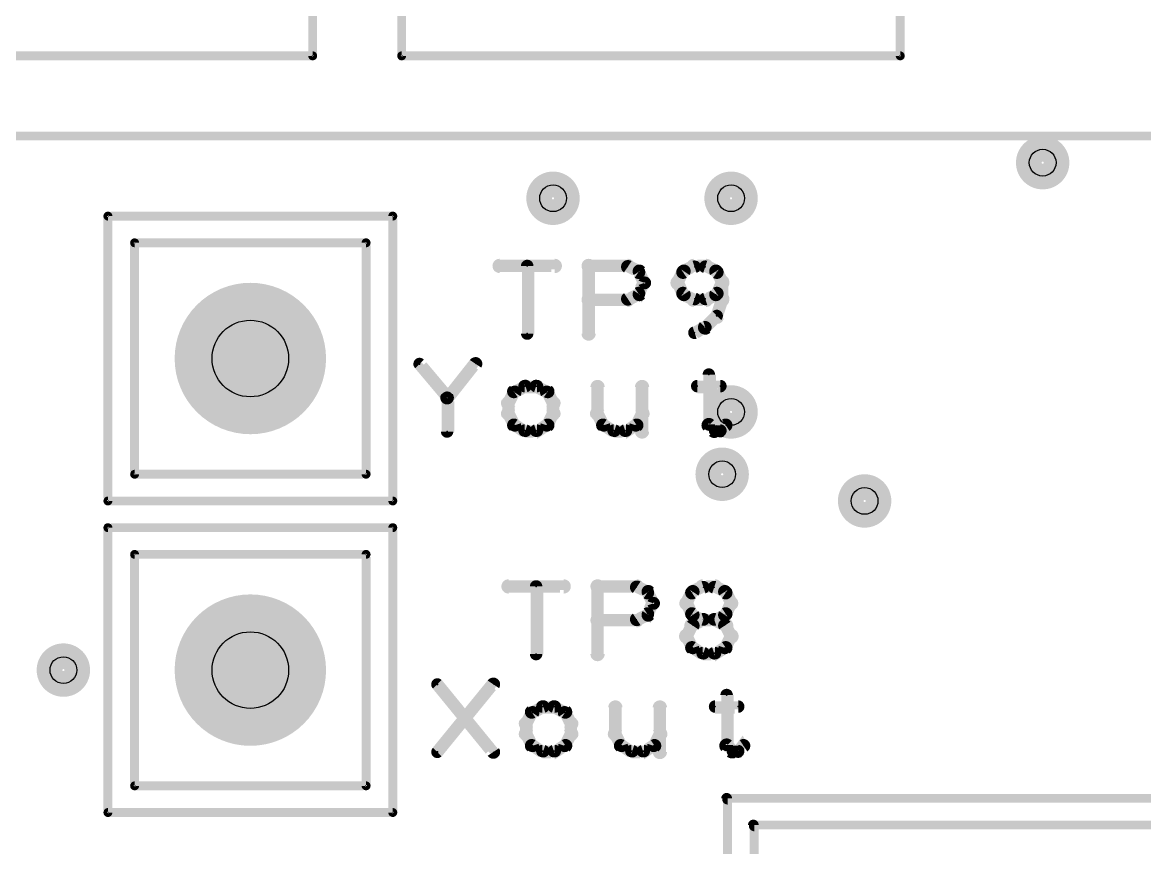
# Model space of a CAD drawing. Extents: x 7835 to 14160, y 8914 to 11568.
# Drawn here: x 8902 to 9532, y 9830 to 10294 of the extents above; entities that cross this region are included whole.
import ezdxf

# ---------------------------------------------------------------- set-up
doc = ezdxf.new("R2010")
doc.units = 0
doc.layers.get('0').update_dxf_attribs({"linetype": 'CONTINUOUS'})
for name, color, linetype in [('_DRILL', 251, 'CONTINUOUS'), ('BOTTOM_SOLDER_MASK', 6, 'CONTINUOUS'), ('DOCUMENTATION1', 3, 'CONTINUOUS'), ('TOP_SILKSCREEN', 1, 'CONTINUOUS'), ('TOP_SOLDER_MASK', 2, 'CONTINUOUS')]:
    doc.layers.add(name, color=color, linetype=linetype)

# ---------------------------------------------------------------- blocks, each defined once
blk = doc.blocks.new('VIA')
at = {"const_width": 13}
blk.add_lwpolyline([(-6, 0, 1), (6, 0, 1)], format="xyb", close=True, dxfattribs=at)
blk = doc.blocks.new('PS1_4')
at = {"const_width": 40}
blk.add_lwpolyline([(-20, 0, 1), (20, 0, 1)], format="xyb", close=True, dxfattribs=at)
blk = doc.blocks.new('_HOLE')
blk.add_circle((0, 0), 0.5)

msp = doc.modelspace()

# ---------------------------------------------------------------- linework, layer by layer
at = {"layer": 'DOCUMENTATION1', "color": 94}
for points in [[(9590, 10230, 5, 5, 0), (8590, 10230, 5, 5, 0), (8590, 10230, 0, 0, 0), (8590, 10230, 3, 3, 0), (8590, 10231, 3, 3, 1), (8590, 10229, 0, 0, 0), (8589, 10230, 3, 3, 1), (8591, 10230, 0, 0, 0), (8590, 10230, 0, 0, 0), (8590, 10230, 5, 5, 0), (8590, 11330, 0, 0, 0), (8590, 11330, 3, 3, 0), (8591, 11330, 3, 3, 1), (8589, 11330, 0, 0, 0), (8590, 11331, 3, 3, 1), (8590, 11329, 0, 0, 0), (8590, 11330, 0, 0, 0), (8590, 11330, 5, 5, 0), (9590, 11330, 0, 0, 0)], [(10138, 9858, 5, 5, 0), (9298, 9858, 0, 0, 0), (9298, 9858, 3, 3, 0), (9298, 9859, 3, 3, 1), (9298, 9856, 0, 0, 0), (9299, 9858, 3, 3, 1), (9296, 9858, 0, 0, 0), (9298, 9858, 0, 0, 0), (9298, 9858, 5, 5, 0), (9298, 9703, 5, 5, 0), (9298, 9703, 0, 0, 0), (9298, 9703, 3, 3, 0), (9296, 9703, 3, 3, 1), (9299, 9703, 0, 0, 0), (9298, 9704, 3, 3, 1), (9298, 9701, 0, 0, 0), (9298, 9703, 0, 0, 0), (9298, 9703, 5, 5, 0), (10138, 9703, 0, 0, 0)]]:
    msp.add_lwpolyline(points, format="xyseb", dxfattribs=at)
for points in [[(9109, 10025, 3, 3, 1), (9111, 10025, 0, 0, 0), (9110, 10025, 0, 0, 0), (9110, 10025, 5, 5, 0), (9110, 10185, 0, 0, 0), (9110, 10185, 3, 3, 0), (9111, 10185, 3, 3, 1), (9109, 10185, 0, 0, 0), (9110, 10184, 3, 3, 1), (9110, 10186, 0, 0, 0), (9110, 10185, 0, 0, 0), (9110, 10185, 5, 5, 0), (8950, 10185, 0, 0, 0), (8950, 10185, 3, 3, 0), (8950, 10186, 3, 3, 1), (8950, 10184, 0, 0, 0), (8951, 10185, 3, 3, 1), (8949, 10185, 0, 0, 0), (8950, 10185, 0, 0, 0), (8950, 10185, 5, 5, 0), (8950, 10025, 0, 0, 0), (8950, 10025, 3, 3, 0), (8949, 10025, 3, 3, 1), (8951, 10025, 0, 0, 0), (8950, 10026, 3, 3, 1), (8950, 10024, 0, 0, 0), (8950, 10025, 0, 0, 0), (8950, 10025, 5, 5, 0), (9110, 10025, 5, 5, 0), (9110, 10025, 0, 0, 0), (9110, 10025, 3, 3, 0), (9110, 10024, 3, 3, 1), (9110, 10026, 0, 0, 0)], [(9109, 9850, 3, 3, 1), (9111, 9850, 0, 0, 0), (9110, 9850, 0, 0, 0), (9110, 9850, 5, 5, 0), (9110, 10010, 0, 0, 0), (9110, 10010, 3, 3, 0), (9111, 10010, 3, 3, 1), (9109, 10010, 0, 0, 0), (9110, 10009, 3, 3, 1), (9110, 10011, 0, 0, 0), (9110, 10010, 0, 0, 0), (9110, 10010, 5, 5, 0), (8950, 10010, 0, 0, 0), (8950, 10010, 3, 3, 0), (8950, 10011, 3, 3, 1), (8950, 10009, 0, 0, 0), (8951, 10010, 3, 3, 1), (8949, 10010, 0, 0, 0), (8950, 10010, 0, 0, 0), (8950, 10010, 5, 5, 0), (8950, 9850, 0, 0, 0), (8950, 9850, 3, 3, 0), (8949, 9850, 3, 3, 1), (8951, 9850, 0, 0, 0), (8950, 9851, 3, 3, 1), (8950, 9849, 0, 0, 0), (8950, 9850, 0, 0, 0), (8950, 9850, 5, 5, 0), (9110, 9850, 5, 5, 0), (9110, 9850, 0, 0, 0), (9110, 9850, 3, 3, 0), (9110, 9849, 3, 3, 1), (9110, 9851, 0, 0, 0)]]:
    msp.add_lwpolyline(points, format="xyseb", close=True, dxfattribs=at)
at = {"layer": 'TOP_SILKSCREEN', "color": 135}
for points in [[(9065, 10300, 5, 5, 0), (9065, 10275, 0, 0, 0), (9065, 10275, 3, 3, 0), (9064, 10275, 3, 3, 1), (9066, 10275, 0, 0, 0), (9065, 10274, 3, 3, 1), (9065, 10276, 0, 0, 0), (9065, 10275, 0, 0, 0), (9065, 10275, 5, 5, 0), (8785, 10275, 5, 5, 0), (8785, 10275, 0, 0, 0), (8785, 10275, 3, 3, 0), (8785, 10276, 3, 3, 1), (8785, 10274, 0, 0, 0), (8784, 10275, 3, 3, 1), (8786, 10275, 0, 0, 0), (8785, 10275, 0, 0, 0), (8785, 10275, 5, 5, 0), (8785, 11285, 0, 0, 0)], [(9395, 11285, 5, 5, 0), (9395, 10275, 0, 0, 0), (9395, 10275, 3, 3, 0), (9394, 10275, 3, 3, 1), (9396, 10275, 0, 0, 0), (9395, 10274, 3, 3, 1), (9395, 10276, 0, 0, 0), (9395, 10275, 0, 0, 0), (9395, 10275, 5, 5, 0), (9115, 10275, 0, 0, 0), (9115, 10275, 3, 3, 0), (9115, 10276, 3, 3, 1), (9115, 10274, 0, 0, 0), (9114, 10275, 3, 3, 1), (9116, 10275, 0, 0, 0), (9115, 10275, 0, 0, 0), (9115, 10275, 5, 5, 0), (9115, 10300, 0, 0, 0)], [(9170, 10159, 4, 4, 1), (9170, 10155, 0, 0, 0), (9170, 10157, 0, 0, 0), (9170, 10157, 7, 7, 0), (9201, 10157, 7, 7, 0), (9201, 10157, 0, 0, 0), (9201, 10157, 4, 4, 0), (9201, 10155, 4, 4, 1), (9201, 10159, 0, 0, 0)], [(9184, 10119, 4, 4, 1), (9187, 10119, 0, 0, 0), (9186, 10119, 0, 0, 0), (9186, 10119, 7, 7, 0), (9186, 10157, 7, 7, 0), (9186, 10157, 0, 0, 0), (9186, 10157, 4, 4, 0), (9187, 10157, 4, 4, 1), (9184, 10157, 0, 0, 0)], [(9218, 10119, 4, 4, 1), (9222, 10119, 0, 0, 0), (9220, 10119, 0, 0, 0), (9220, 10119, 7, 7, 0), (9220, 10157, 7, 7, 0), (9220, 10157, 0, 0, 0), (9220, 10157, 4, 4, 0), (9222, 10157, 4, 4, 1), (9218, 10157, 0, 0, 0)], [(9220, 10159, 4, 4, 1), (9220, 10155, 0, 0, 0), (9220, 10157, 0, 0, 0), (9220, 10157, 7, 7, 0), (9242, 10157, 7, 7, 0), (9242, 10157, 0, 0, 0), (9242, 10157, 4, 4, 0), (9242, 10155, 4, 4, 1), (9242, 10159, 0, 0, 0)], [(9243, 10158, 4, 4, 1), (9241, 10155, 0, 0, 0), (9242, 10157, 0, 0, 0), (9242, 10157, 7, 7, 0), (9248, 10154, 7, 7, 0), (9248, 10154, 0, 0, 0), (9248, 10154, 4, 4, 0), (9247, 10152, 4, 4, 1), (9249, 10155, 0, 0, 0)], [(9250, 10155, 4, 4, 1), (9247, 10153, 0, 0, 0), (9248, 10154, 0, 0, 0), (9248, 10154, 7, 7, 0), (9251, 10148, 7, 7, 0), (9251, 10148, 0, 0, 0), (9251, 10148, 4, 4, 0), (9250, 10147, 4, 4, 1), (9253, 10148, 0, 0, 0)], [(9275, 10153, 4, 4, 1), (9272, 10155, 0, 0, 0), (9273, 10154, 0, 0, 0), (9273, 10154, 7, 7, 0), (9270, 10148, 7, 7, 0), (9270, 10148, 0, 0, 0), (9270, 10148, 4, 4, 0), (9268, 10148, 4, 4, 1), (9272, 10147, 0, 0, 0)], [(9280, 10155, 4, 4, 1), (9279, 10158, 0, 0, 0), (9279, 10157, 0, 0, 0), (9279, 10157, 7, 7, 0), (9273, 10154, 7, 7, 0), (9273, 10154, 0, 0, 0), (9273, 10154, 4, 4, 0), (9272, 10155, 4, 4, 1), (9274, 10152, 0, 0, 0)], [(9286, 10155, 4, 4, 1), (9286, 10159, 0, 0, 0), (9286, 10157, 0, 0, 0), (9286, 10157, 7, 7, 0), (9279, 10157, 7, 7, 0), (9279, 10157, 0, 0, 0), (9279, 10157, 4, 4, 0), (9279, 10159, 4, 4, 1), (9279, 10155, 0, 0, 0)], [(9291, 10152, 4, 4, 1), (9293, 10155, 0, 0, 0), (9292, 10154, 0, 0, 0), (9292, 10154, 7, 7, 0), (9286, 10157, 7, 7, 0), (9286, 10157, 0, 0, 0), (9286, 10157, 4, 4, 0), (9286, 10158, 4, 4, 1), (9285, 10155, 0, 0, 0)], [(9293, 10147, 4, 4, 1), (9297, 10148, 0, 0, 0), (9295, 10148, 0, 0, 0), (9295, 10148, 7, 7, 0), (9292, 10154, 7, 7, 0), (9292, 10154, 0, 0, 0), (9292, 10154, 4, 4, 0), (9293, 10155, 4, 4, 1), (9290, 10153, 0, 0, 0)], [(9272, 10148, 4, 4, 1), (9268, 10147, 0, 0, 0), (9270, 10148, 0, 0, 0), (9270, 10148, 7, 7, 0), (9273, 10141, 7, 7, 0), (9273, 10141, 0, 0, 0), (9273, 10141, 4, 4, 0), (9272, 10140, 4, 4, 1), (9275, 10142, 0, 0, 0)], [(9290, 10142, 4, 4, 1), (9293, 10140, 0, 0, 0), (9292, 10141, 0, 0, 0), (9292, 10141, 7, 7, 0), (9295, 10148, 7, 7, 0), (9295, 10148, 0, 0, 0), (9295, 10148, 4, 4, 0), (9297, 10147, 4, 4, 1), (9293, 10148, 0, 0, 0)], [(9293, 10138, 4, 4, 1), (9297, 10138, 0, 0, 0), (9295, 10138, 0, 0, 0), (9295, 10138, 7, 7, 0), (9295, 10148, 7, 7, 0), (9295, 10148, 0, 0, 0), (9295, 10148, 4, 4, 0), (9297, 10148, 4, 4, 1), (9293, 10148, 0, 0, 0)], [(9249, 10140, 4, 4, 1), (9247, 10143, 0, 0, 0), (9248, 10141, 0, 0, 0), (9248, 10141, 7, 7, 0), (9242, 10138, 7, 7, 0), (9242, 10138, 0, 0, 0), (9242, 10138, 4, 4, 0), (9241, 10140, 4, 4, 1), (9243, 10137, 0, 0, 0)], [(9253, 10147, 4, 4, 1), (9250, 10148, 0, 0, 0), (9251, 10148, 0, 0, 0), (9251, 10148, 7, 7, 0), (9248, 10141, 7, 7, 0), (9248, 10141, 0, 0, 0), (9248, 10141, 4, 4, 0), (9247, 10142, 4, 4, 1), (9250, 10140, 0, 0, 0)], [(9274, 10143, 4, 4, 1), (9272, 10140, 0, 0, 0), (9273, 10141, 0, 0, 0), (9273, 10141, 7, 7, 0), (9279, 10138, 7, 7, 0), (9279, 10138, 0, 0, 0), (9279, 10138, 4, 4, 0), (9279, 10137, 4, 4, 1), (9280, 10140, 0, 0, 0)], [(9285, 10140, 4, 4, 1), (9286, 10137, 0, 0, 0), (9286, 10138, 0, 0, 0), (9286, 10138, 7, 7, 0), (9292, 10141, 7, 7, 0), (9292, 10141, 0, 0, 0), (9292, 10141, 4, 4, 0), (9293, 10140, 4, 4, 1), (9291, 10143, 0, 0, 0)], [(9242, 10136, 4, 4, 1), (9242, 10140, 0, 0, 0), (9242, 10138, 0, 0, 0), (9242, 10138, 7, 7, 0), (9220, 10138, 7, 7, 0), (9220, 10138, 0, 0, 0), (9220, 10138, 4, 4, 0), (9220, 10140, 4, 4, 1), (9220, 10136, 0, 0, 0)], [(9279, 10140, 4, 4, 1), (9279, 10136, 0, 0, 0), (9279, 10138, 0, 0, 0), (9279, 10138, 7, 7, 0), (9286, 10138, 7, 7, 0), (9286, 10138, 0, 0, 0), (9286, 10138, 4, 4, 0), (9286, 10136, 4, 4, 1), (9286, 10140, 0, 0, 0)], [(9290, 10129, 4, 4, 1), (9294, 10128, 0, 0, 0), (9292, 10129, 0, 0, 0), (9292, 10129, 7, 7, 0), (9295, 10138, 7, 7, 0), (9295, 10138, 0, 0, 0), (9295, 10138, 4, 4, 0), (9297, 10138, 4, 4, 1), (9293, 10139, 0, 0, 0)], [(9279, 10121, 4, 4, 1), (9280, 10118, 0, 0, 0), (9279, 10119, 0, 0, 0), (9279, 10119, 7, 7, 0), (9286, 10123, 7, 7, 0), (9286, 10123, 0, 0, 0), (9286, 10123, 4, 4, 0), (9286, 10121, 4, 4, 1), (9285, 10124, 0, 0, 0)], [(9284, 10124, 4, 4, 1), (9287, 10121, 0, 0, 0), (9286, 10123, 0, 0, 0), (9286, 10123, 7, 7, 0), (9292, 10129, 7, 7, 0), (9292, 10129, 0, 0, 0), (9292, 10129, 4, 4, 0), (9293, 10128, 4, 4, 1), (9291, 10130, 0, 0, 0)], [(9139, 10082, 4, 4, 1), (9142, 10084, 0, 0, 0), (9141, 10083, 0, 0, 0), (9141, 10083, 7, 7, 0), (9125, 10102, 7, 7, 0), (9125, 10102, 0, 0, 0), (9125, 10102, 4, 4, 0), (9126, 10103, 4, 4, 1), (9124, 10101, 0, 0, 0)], [(9139, 10084, 4, 4, 1), (9142, 10082, 0, 0, 0), (9141, 10083, 0, 0, 0), (9141, 10083, 7, 7, 0), (9156, 10102, 7, 7, 0), (9156, 10102, 0, 0, 0), (9156, 10102, 4, 4, 0), (9158, 10101, 4, 4, 1), (9155, 10103, 0, 0, 0)], [(9289, 10096, 4, 4, 1), (9286, 10096, 0, 0, 0), (9288, 10096, 0, 0, 0), (9288, 10096, 7, 7, 0), (9288, 10068, 7, 7, 0), (9288, 10068, 0, 0, 0), (9288, 10068, 4, 4, 0), (9286, 10068, 4, 4, 1), (9289, 10068, 0, 0, 0)], [(9180, 10085, 4, 4, 1), (9177, 10087, 0, 0, 0), (9178, 10086, 0, 0, 0), (9178, 10086, 7, 7, 0), (9175, 10080, 7, 7, 0), (9175, 10080, 0, 0, 0), (9175, 10080, 4, 4, 0), (9173, 10081, 4, 4, 1), (9177, 10079, 0, 0, 0)], [(9185, 10088, 4, 4, 1), (9184, 10091, 0, 0, 0), (9184, 10089, 0, 0, 0), (9184, 10089, 7, 7, 0), (9178, 10086, 7, 7, 0), (9178, 10086, 0, 0, 0), (9178, 10086, 4, 4, 0), (9177, 10088, 4, 4, 1), (9179, 10085, 0, 0, 0)], [(9191, 10088, 4, 4, 1), (9191, 10091, 0, 0, 0), (9191, 10089, 0, 0, 0), (9191, 10089, 7, 7, 0), (9184, 10089, 7, 7, 0), (9184, 10089, 0, 0, 0), (9184, 10089, 4, 4, 0), (9184, 10091, 4, 4, 1), (9184, 10088, 0, 0, 0)], [(9196, 10085, 4, 4, 1), (9198, 10088, 0, 0, 0), (9197, 10086, 0, 0, 0), (9197, 10086, 7, 7, 0), (9191, 10089, 7, 7, 0), (9191, 10089, 0, 0, 0), (9191, 10089, 4, 4, 0), (9191, 10091, 4, 4, 1), (9190, 10088, 0, 0, 0)], [(9198, 10079, 4, 4, 1), (9202, 10081, 0, 0, 0), (9200, 10080, 0, 0, 0), (9200, 10080, 7, 7, 0), (9197, 10086, 7, 7, 0), (9197, 10086, 0, 0, 0), (9197, 10086, 4, 4, 0), (9198, 10087, 4, 4, 1), (9195, 10085, 0, 0, 0)], [(9227, 10089, 4, 4, 1), (9223, 10089, 0, 0, 0), (9225, 10089, 0, 0, 0), (9225, 10089, 7, 7, 0), (9225, 10074, 7, 7, 0), (9225, 10074, 0, 0, 0), (9225, 10074, 4, 4, 0), (9223, 10074, 4, 4, 1), (9227, 10074, 0, 0, 0)], [(9252, 10089, 4, 4, 1), (9248, 10089, 0, 0, 0), (9250, 10089, 0, 0, 0), (9250, 10089, 7, 7, 0), (9250, 10064, 7, 7, 0), (9250, 10064, 0, 0, 0), (9250, 10064, 4, 4, 0), (9248, 10064, 4, 4, 1), (9252, 10064, 0, 0, 0)], [(9281, 10091, 4, 4, 1), (9281, 10088, 0, 0, 0), (9281, 10089, 0, 0, 0), (9281, 10089, 7, 7, 0), (9294, 10089, 7, 7, 0), (9294, 10089, 0, 0, 0), (9294, 10089, 4, 4, 0), (9294, 10088, 4, 4, 1), (9294, 10091, 0, 0, 0)], [(9139, 10064, 4, 4, 1), (9142, 10064, 0, 0, 0), (9141, 10064, 0, 0, 0), (9141, 10064, 7, 7, 0), (9141, 10083, 7, 7, 0), (9141, 10083, 0, 0, 0), (9141, 10083, 4, 4, 0), (9142, 10083, 4, 4, 1), (9139, 10083, 0, 0, 0)], [(9177, 10080, 4, 4, 1), (9173, 10080, 0, 0, 0), (9175, 10080, 0, 0, 0), (9175, 10080, 7, 7, 0), (9175, 10074, 7, 7, 0), (9175, 10074, 0, 0, 0), (9175, 10074, 4, 4, 0), (9173, 10074, 4, 4, 1), (9177, 10074, 0, 0, 0)], [(9198, 10074, 4, 4, 1), (9202, 10074, 0, 0, 0), (9200, 10074, 0, 0, 0), (9200, 10074, 7, 7, 0), (9200, 10080, 7, 7, 0), (9200, 10080, 0, 0, 0), (9200, 10080, 4, 4, 0), (9202, 10080, 4, 4, 1), (9198, 10080, 0, 0, 0)], [(9177, 10075, 4, 4, 1), (9173, 10073, 0, 0, 0), (9175, 10074, 0, 0, 0), (9175, 10074, 7, 7, 0), (9178, 10068, 7, 7, 0), (9178, 10068, 0, 0, 0), (9178, 10068, 4, 4, 0), (9177, 10067, 4, 4, 1), (9180, 10068, 0, 0, 0)], [(9195, 10068, 4, 4, 1), (9198, 10067, 0, 0, 0), (9197, 10068, 0, 0, 0), (9197, 10068, 7, 7, 0), (9200, 10074, 7, 7, 0), (9200, 10074, 0, 0, 0), (9200, 10074, 4, 4, 0), (9202, 10073, 4, 4, 1), (9198, 10075, 0, 0, 0)], [(9227, 10075, 4, 4, 1), (9223, 10073, 0, 0, 0), (9225, 10074, 0, 0, 0), (9225, 10074, 7, 7, 0), (9228, 10068, 7, 7, 0), (9228, 10068, 0, 0, 0), (9228, 10068, 4, 4, 0), (9227, 10067, 4, 4, 1), (9230, 10068, 0, 0, 0)], [(9245, 10068, 4, 4, 1), (9248, 10067, 0, 0, 0), (9247, 10068, 0, 0, 0), (9247, 10068, 7, 7, 0), (9250, 10074, 7, 7, 0), (9250, 10074, 0, 0, 0), (9250, 10074, 4, 4, 0), (9252, 10073, 4, 4, 1), (9248, 10075, 0, 0, 0)], [(9179, 10069, 4, 4, 1), (9177, 10066, 0, 0, 0), (9178, 10068, 0, 0, 0), (9178, 10068, 7, 7, 0), (9184, 10064, 7, 7, 0), (9184, 10064, 0, 0, 0), (9184, 10064, 4, 4, 0), (9184, 10063, 4, 4, 1), (9185, 10066, 0, 0, 0)], [(9190, 10066, 4, 4, 1), (9191, 10063, 0, 0, 0), (9191, 10064, 0, 0, 0), (9191, 10064, 7, 7, 0), (9197, 10068, 7, 7, 0), (9197, 10068, 0, 0, 0), (9197, 10068, 4, 4, 0), (9198, 10066, 4, 4, 1), (9196, 10069, 0, 0, 0)], [(9229, 10069, 4, 4, 1), (9227, 10066, 0, 0, 0), (9228, 10068, 0, 0, 0), (9228, 10068, 7, 7, 0), (9234, 10064, 7, 7, 0), (9234, 10064, 0, 0, 0), (9234, 10064, 4, 4, 0), (9234, 10063, 4, 4, 1), (9235, 10066, 0, 0, 0)], [(9240, 10066, 4, 4, 1), (9241, 10063, 0, 0, 0), (9241, 10064, 0, 0, 0), (9241, 10064, 7, 7, 0), (9247, 10068, 7, 7, 0), (9247, 10068, 0, 0, 0), (9247, 10068, 4, 4, 0), (9248, 10066, 4, 4, 1), (9246, 10069, 0, 0, 0)], [(9289, 10069, 4, 4, 1), (9286, 10066, 0, 0, 0), (9288, 10068, 0, 0, 0), (9288, 10068, 7, 7, 0), (9291, 10064, 7, 7, 0), (9291, 10064, 0, 0, 0), (9291, 10064, 4, 4, 0), (9289, 10063, 4, 4, 1), (9292, 10066, 0, 0, 0)], [(9293, 10066, 4, 4, 1), (9295, 10063, 0, 0, 0), (9294, 10064, 0, 0, 0), (9294, 10064, 7, 7, 0), (9297, 10068, 7, 7, 0), (9297, 10068, 0, 0, 0), (9297, 10068, 4, 4, 0), (9298, 10066, 4, 4, 1), (9296, 10069, 0, 0, 0)], [(9184, 10066, 4, 4, 1), (9184, 10063, 0, 0, 0), (9184, 10064, 0, 0, 0), (9184, 10064, 7, 7, 0), (9191, 10064, 7, 7, 0), (9191, 10064, 0, 0, 0), (9191, 10064, 4, 4, 0), (9191, 10063, 4, 4, 1), (9191, 10066, 0, 0, 0)], [(9234, 10066, 4, 4, 1), (9234, 10063, 0, 0, 0), (9234, 10064, 0, 0, 0), (9234, 10064, 7, 7, 0), (9241, 10064, 7, 7, 0), (9241, 10064, 0, 0, 0), (9241, 10064, 4, 4, 0), (9241, 10063, 4, 4, 1), (9241, 10066, 0, 0, 0)], [(9291, 10066, 4, 4, 1), (9291, 10063, 0, 0, 0), (9291, 10064, 0, 0, 0), (9291, 10064, 7, 7, 0), (9294, 10064, 7, 7, 0), (9294, 10064, 0, 0, 0), (9294, 10064, 4, 4, 0), (9294, 10063, 4, 4, 1), (9294, 10066, 0, 0, 0)], [(9175, 9979, 4, 4, 1), (9175, 9975, 0, 0, 0), (9175, 9977, 0, 0, 0), (9175, 9977, 7, 7, 0), (9206, 9977, 7, 7, 0), (9206, 9977, 0, 0, 0), (9206, 9977, 4, 4, 0), (9206, 9975, 4, 4, 1), (9206, 9979, 0, 0, 0)], [(9189, 9939, 4, 4, 1), (9192, 9939, 0, 0, 0), (9191, 9939, 0, 0, 0), (9191, 9939, 7, 7, 0), (9191, 9977, 7, 7, 0), (9191, 9977, 0, 0, 0), (9191, 9977, 4, 4, 0), (9192, 9977, 4, 4, 1), (9189, 9977, 0, 0, 0)], [(9223, 9939, 4, 4, 1), (9227, 9939, 0, 0, 0), (9225, 9939, 0, 0, 0), (9225, 9939, 7, 7, 0), (9225, 9977, 7, 7, 0), (9225, 9977, 0, 0, 0), (9225, 9977, 4, 4, 0), (9227, 9977, 4, 4, 1), (9223, 9977, 0, 0, 0)], [(9225, 9979, 4, 4, 1), (9225, 9975, 0, 0, 0), (9225, 9977, 0, 0, 0), (9225, 9977, 7, 7, 0), (9247, 9977, 7, 7, 0), (9247, 9977, 0, 0, 0), (9247, 9977, 4, 4, 0), (9247, 9975, 4, 4, 1), (9247, 9979, 0, 0, 0)], [(9248, 9978, 4, 4, 1), (9246, 9975, 0, 0, 0), (9247, 9977, 0, 0, 0), (9247, 9977, 7, 7, 0), (9253, 9974, 7, 7, 0), (9253, 9974, 0, 0, 0), (9253, 9974, 4, 4, 0), (9252, 9972, 4, 4, 1), (9254, 9975, 0, 0, 0)], [(9255, 9975, 4, 4, 1), (9252, 9973, 0, 0, 0), (9253, 9974, 0, 0, 0), (9253, 9974, 7, 7, 0), (9256, 9968, 7, 7, 0), (9256, 9968, 0, 0, 0), (9256, 9968, 4, 4, 0), (9255, 9967, 4, 4, 1), (9258, 9968, 0, 0, 0)], [(9280, 9973, 4, 4, 1), (9277, 9975, 0, 0, 0), (9278, 9974, 0, 0, 0), (9278, 9974, 7, 7, 0), (9275, 9968, 7, 7, 0), (9275, 9968, 0, 0, 0), (9275, 9968, 4, 4, 0), (9273, 9968, 4, 4, 1), (9277, 9967, 0, 0, 0)], [(9285, 9975, 4, 4, 1), (9284, 9978, 0, 0, 0), (9284, 9977, 0, 0, 0), (9284, 9977, 7, 7, 0), (9278, 9974, 7, 7, 0), (9278, 9974, 0, 0, 0), (9278, 9974, 4, 4, 0), (9277, 9975, 4, 4, 1), (9279, 9972, 0, 0, 0)], [(9291, 9975, 4, 4, 1), (9291, 9979, 0, 0, 0), (9291, 9977, 0, 0, 0), (9291, 9977, 7, 7, 0), (9284, 9977, 7, 7, 0), (9284, 9977, 0, 0, 0), (9284, 9977, 4, 4, 0), (9284, 9979, 4, 4, 1), (9284, 9975, 0, 0, 0)], [(9296, 9972, 4, 4, 1), (9298, 9975, 0, 0, 0), (9297, 9974, 0, 0, 0), (9297, 9974, 7, 7, 0), (9291, 9977, 7, 7, 0), (9291, 9977, 0, 0, 0), (9291, 9977, 4, 4, 0), (9291, 9978, 4, 4, 1), (9290, 9975, 0, 0, 0)], [(9298, 9967, 4, 4, 1), (9302, 9968, 0, 0, 0), (9300, 9968, 0, 0, 0), (9300, 9968, 7, 7, 0), (9297, 9974, 7, 7, 0), (9297, 9974, 0, 0, 0), (9297, 9974, 4, 4, 0), (9298, 9975, 4, 4, 1), (9295, 9973, 0, 0, 0)], [(9258, 9967, 4, 4, 1), (9255, 9968, 0, 0, 0), (9256, 9968, 0, 0, 0), (9256, 9968, 7, 7, 0), (9253, 9961, 7, 7, 0), (9253, 9961, 0, 0, 0), (9253, 9961, 4, 4, 0), (9252, 9962, 4, 4, 1), (9255, 9960, 0, 0, 0)], [(9277, 9968, 4, 4, 1), (9273, 9967, 0, 0, 0), (9275, 9968, 0, 0, 0), (9275, 9968, 7, 7, 0), (9278, 9961, 7, 7, 0), (9278, 9961, 0, 0, 0), (9278, 9961, 4, 4, 0), (9277, 9960, 4, 4, 1), (9280, 9962, 0, 0, 0)], [(9295, 9962, 4, 4, 1), (9298, 9960, 0, 0, 0), (9297, 9961, 0, 0, 0), (9297, 9961, 7, 7, 0), (9300, 9968, 7, 7, 0), (9300, 9968, 0, 0, 0), (9300, 9968, 4, 4, 0), (9302, 9967, 4, 4, 1), (9298, 9968, 0, 0, 0)], [(9254, 9960, 4, 4, 1), (9252, 9963, 0, 0, 0), (9253, 9961, 0, 0, 0), (9253, 9961, 7, 7, 0), (9247, 9958, 7, 7, 0), (9247, 9958, 0, 0, 0), (9247, 9958, 4, 4, 0), (9246, 9960, 4, 4, 1), (9248, 9957, 0, 0, 0)], [(9279, 9963, 4, 4, 1), (9277, 9960, 0, 0, 0), (9278, 9961, 0, 0, 0), (9278, 9961, 7, 7, 0), (9284, 9958, 7, 7, 0), (9284, 9958, 0, 0, 0), (9284, 9958, 4, 4, 0), (9284, 9957, 4, 4, 1), (9285, 9960, 0, 0, 0)], [(9290, 9960, 4, 4, 1), (9291, 9957, 0, 0, 0), (9291, 9958, 0, 0, 0), (9291, 9958, 7, 7, 0), (9297, 9961, 7, 7, 0), (9297, 9961, 0, 0, 0), (9297, 9961, 4, 4, 0), (9298, 9960, 4, 4, 1), (9296, 9963, 0, 0, 0)], [(9247, 9956, 4, 4, 1), (9247, 9960, 0, 0, 0), (9247, 9958, 0, 0, 0), (9247, 9958, 7, 7, 0), (9225, 9958, 7, 7, 0), (9225, 9958, 0, 0, 0), (9225, 9958, 4, 4, 0), (9225, 9960, 4, 4, 1), (9225, 9956, 0, 0, 0)], [(9280, 9954, 4, 4, 1), (9277, 9956, 0, 0, 0), (9278, 9955, 0, 0, 0), (9278, 9955, 7, 7, 0), (9275, 9949, 7, 7, 0), (9275, 9949, 0, 0, 0), (9275, 9949, 4, 4, 0), (9273, 9950, 4, 4, 1), (9277, 9948, 0, 0, 0)], [(9285, 9957, 4, 4, 1), (9284, 9960, 0, 0, 0), (9284, 9958, 0, 0, 0), (9284, 9958, 7, 7, 0), (9278, 9955, 7, 7, 0), (9278, 9955, 0, 0, 0), (9278, 9955, 4, 4, 0), (9277, 9957, 4, 4, 1), (9279, 9953, 0, 0, 0)], [(9284, 9960, 4, 4, 1), (9284, 9956, 0, 0, 0), (9284, 9958, 0, 0, 0), (9284, 9958, 7, 7, 0), (9291, 9958, 7, 7, 0), (9291, 9958, 0, 0, 0), (9291, 9958, 4, 4, 0), (9291, 9956, 4, 4, 1), (9291, 9960, 0, 0, 0)], [(9296, 9953, 4, 4, 1), (9298, 9957, 0, 0, 0), (9297, 9955, 0, 0, 0), (9297, 9955, 7, 7, 0), (9291, 9958, 7, 7, 0), (9291, 9958, 0, 0, 0), (9291, 9958, 4, 4, 0), (9291, 9960, 4, 4, 1), (9290, 9957, 0, 0, 0)], [(9298, 9948, 4, 4, 1), (9302, 9950, 0, 0, 0), (9300, 9949, 0, 0, 0), (9300, 9949, 7, 7, 0), (9297, 9955, 7, 7, 0), (9297, 9955, 0, 0, 0), (9297, 9955, 4, 4, 0), (9298, 9956, 4, 4, 1), (9295, 9954, 0, 0, 0)], [(9277, 9950, 4, 4, 1), (9273, 9948, 0, 0, 0), (9275, 9949, 0, 0, 0), (9275, 9949, 7, 7, 0), (9278, 9943, 7, 7, 0), (9278, 9943, 0, 0, 0), (9278, 9943, 4, 4, 0), (9277, 9942, 4, 4, 1), (9280, 9943, 0, 0, 0)], [(9295, 9943, 4, 4, 1), (9298, 9942, 0, 0, 0), (9297, 9943, 0, 0, 0), (9297, 9943, 7, 7, 0), (9300, 9949, 7, 7, 0), (9300, 9949, 0, 0, 0), (9300, 9949, 4, 4, 0), (9302, 9948, 4, 4, 1), (9298, 9950, 0, 0, 0)], [(9279, 9944, 4, 4, 1), (9277, 9941, 0, 0, 0), (9278, 9943, 0, 0, 0), (9278, 9943, 7, 7, 0), (9284, 9939, 7, 7, 0), (9284, 9939, 0, 0, 0), (9284, 9939, 4, 4, 0), (9284, 9938, 4, 4, 1), (9285, 9941, 0, 0, 0)], [(9290, 9941, 4, 4, 1), (9291, 9938, 0, 0, 0), (9291, 9939, 0, 0, 0), (9291, 9939, 7, 7, 0), (9297, 9943, 7, 7, 0), (9297, 9943, 0, 0, 0), (9297, 9943, 4, 4, 0), (9298, 9941, 4, 4, 1), (9296, 9944, 0, 0, 0)], [(9284, 9941, 4, 4, 1), (9284, 9938, 0, 0, 0), (9284, 9939, 0, 0, 0), (9284, 9939, 7, 7, 0), (9291, 9939, 7, 7, 0), (9291, 9939, 0, 0, 0), (9291, 9939, 4, 4, 0), (9291, 9938, 4, 4, 1), (9291, 9941, 0, 0, 0)], [(9134, 9885, 4, 4, 1), (9136, 9883, 0, 0, 0), (9135, 9884, 0, 0, 0), (9135, 9884, 7, 7, 0), (9166, 9922, 7, 7, 0), (9166, 9922, 0, 0, 0), (9166, 9922, 4, 4, 0), (9168, 9921, 4, 4, 1), (9165, 9923, 0, 0, 0)], [(9136, 9923, 4, 4, 1), (9134, 9921, 0, 0, 0), (9135, 9922, 0, 0, 0), (9135, 9922, 7, 7, 0), (9166, 9884, 7, 7, 0), (9166, 9884, 0, 0, 0), (9166, 9884, 4, 4, 0), (9165, 9883, 4, 4, 1), (9168, 9885, 0, 0, 0)], [(9299, 9916, 4, 4, 1), (9296, 9916, 0, 0, 0), (9298, 9916, 0, 0, 0), (9298, 9916, 7, 7, 0), (9298, 9888, 7, 7, 0), (9298, 9888, 0, 0, 0), (9298, 9888, 4, 4, 0), (9296, 9888, 4, 4, 1), (9299, 9888, 0, 0, 0)], [(9195, 9908, 4, 4, 1), (9194, 9911, 0, 0, 0), (9194, 9909, 0, 0, 0), (9194, 9909, 7, 7, 0), (9188, 9906, 7, 7, 0), (9188, 9906, 0, 0, 0), (9188, 9906, 4, 4, 0), (9187, 9908, 4, 4, 1), (9189, 9905, 0, 0, 0)], [(9201, 9908, 4, 4, 1), (9201, 9911, 0, 0, 0), (9201, 9909, 0, 0, 0), (9201, 9909, 7, 7, 0), (9194, 9909, 7, 7, 0), (9194, 9909, 0, 0, 0), (9194, 9909, 4, 4, 0), (9194, 9911, 4, 4, 1), (9194, 9908, 0, 0, 0)], [(9206, 9905, 4, 4, 1), (9208, 9908, 0, 0, 0), (9207, 9906, 0, 0, 0), (9207, 9906, 7, 7, 0), (9201, 9909, 7, 7, 0), (9201, 9909, 0, 0, 0), (9201, 9909, 4, 4, 0), (9201, 9911, 4, 4, 1), (9200, 9908, 0, 0, 0)], [(9237, 9909, 4, 4, 1), (9233, 9909, 0, 0, 0), (9235, 9909, 0, 0, 0), (9235, 9909, 7, 7, 0), (9235, 9894, 7, 7, 0), (9235, 9894, 0, 0, 0), (9235, 9894, 4, 4, 0), (9233, 9894, 4, 4, 1), (9237, 9894, 0, 0, 0)], [(9262, 9909, 4, 4, 1), (9258, 9909, 0, 0, 0), (9260, 9909, 0, 0, 0), (9260, 9909, 7, 7, 0), (9260, 9884, 7, 7, 0), (9260, 9884, 0, 0, 0), (9260, 9884, 4, 4, 0), (9258, 9884, 4, 4, 1), (9262, 9884, 0, 0, 0)], [(9291, 9911, 4, 4, 1), (9291, 9908, 0, 0, 0), (9291, 9909, 0, 0, 0), (9291, 9909, 7, 7, 0), (9304, 9909, 7, 7, 0), (9304, 9909, 0, 0, 0), (9304, 9909, 4, 4, 0), (9304, 9908, 4, 4, 1), (9304, 9911, 0, 0, 0)], [(9190, 9905, 4, 4, 1), (9187, 9907, 0, 0, 0), (9188, 9906, 0, 0, 0), (9188, 9906, 7, 7, 0), (9185, 9900, 7, 7, 0), (9185, 9900, 0, 0, 0), (9185, 9900, 4, 4, 0), (9183, 9901, 4, 4, 1), (9187, 9899, 0, 0, 0)], [(9208, 9899, 4, 4, 1), (9212, 9901, 0, 0, 0), (9210, 9900, 0, 0, 0), (9210, 9900, 7, 7, 0), (9207, 9906, 7, 7, 0), (9207, 9906, 0, 0, 0), (9207, 9906, 4, 4, 0), (9208, 9907, 4, 4, 1), (9205, 9905, 0, 0, 0)], [(9187, 9900, 4, 4, 1), (9183, 9900, 0, 0, 0), (9185, 9900, 0, 0, 0), (9185, 9900, 7, 7, 0), (9185, 9894, 7, 7, 0), (9185, 9894, 0, 0, 0), (9185, 9894, 4, 4, 0), (9183, 9894, 4, 4, 1), (9187, 9894, 0, 0, 0)], [(9208, 9894, 4, 4, 1), (9212, 9894, 0, 0, 0), (9210, 9894, 0, 0, 0), (9210, 9894, 7, 7, 0), (9210, 9900, 7, 7, 0), (9210, 9900, 0, 0, 0), (9210, 9900, 4, 4, 0), (9212, 9900, 4, 4, 1), (9208, 9900, 0, 0, 0)], [(9187, 9895, 4, 4, 1), (9183, 9893, 0, 0, 0), (9185, 9894, 0, 0, 0), (9185, 9894, 7, 7, 0), (9188, 9888, 7, 7, 0), (9188, 9888, 0, 0, 0), (9188, 9888, 4, 4, 0), (9187, 9887, 4, 4, 1), (9190, 9888, 0, 0, 0)], [(9205, 9888, 4, 4, 1), (9208, 9887, 0, 0, 0), (9207, 9888, 0, 0, 0), (9207, 9888, 7, 7, 0), (9210, 9894, 7, 7, 0), (9210, 9894, 0, 0, 0), (9210, 9894, 4, 4, 0), (9212, 9893, 4, 4, 1), (9208, 9895, 0, 0, 0)], [(9237, 9895, 4, 4, 1), (9233, 9893, 0, 0, 0), (9235, 9894, 0, 0, 0), (9235, 9894, 7, 7, 0), (9238, 9888, 7, 7, 0), (9238, 9888, 0, 0, 0), (9238, 9888, 4, 4, 0), (9237, 9887, 4, 4, 1), (9240, 9888, 0, 0, 0)], [(9255, 9888, 4, 4, 1), (9258, 9887, 0, 0, 0), (9257, 9888, 0, 0, 0), (9257, 9888, 7, 7, 0), (9260, 9894, 7, 7, 0), (9260, 9894, 0, 0, 0), (9260, 9894, 4, 4, 0), (9262, 9893, 4, 4, 1), (9258, 9895, 0, 0, 0)], [(9189, 9889, 4, 4, 1), (9187, 9886, 0, 0, 0), (9188, 9888, 0, 0, 0), (9188, 9888, 7, 7, 0), (9194, 9884, 7, 7, 0), (9194, 9884, 0, 0, 0), (9194, 9884, 4, 4, 0), (9194, 9883, 4, 4, 1), (9195, 9886, 0, 0, 0)], [(9194, 9886, 4, 4, 1), (9194, 9883, 0, 0, 0), (9194, 9884, 0, 0, 0), (9194, 9884, 7, 7, 0), (9201, 9884, 7, 7, 0), (9201, 9884, 0, 0, 0), (9201, 9884, 4, 4, 0), (9201, 9883, 4, 4, 1), (9201, 9886, 0, 0, 0)], [(9200, 9886, 4, 4, 1), (9201, 9883, 0, 0, 0), (9201, 9884, 0, 0, 0), (9201, 9884, 7, 7, 0), (9207, 9888, 7, 7, 0), (9207, 9888, 0, 0, 0), (9207, 9888, 4, 4, 0), (9208, 9886, 4, 4, 1), (9206, 9889, 0, 0, 0)], [(9239, 9889, 4, 4, 1), (9237, 9886, 0, 0, 0), (9238, 9888, 0, 0, 0), (9238, 9888, 7, 7, 0), (9244, 9884, 7, 7, 0), (9244, 9884, 0, 0, 0), (9244, 9884, 4, 4, 0), (9244, 9883, 4, 4, 1), (9245, 9886, 0, 0, 0)], [(9244, 9886, 4, 4, 1), (9244, 9883, 0, 0, 0), (9244, 9884, 0, 0, 0), (9244, 9884, 7, 7, 0), (9251, 9884, 7, 7, 0), (9251, 9884, 0, 0, 0), (9251, 9884, 4, 4, 0), (9251, 9883, 4, 4, 1), (9251, 9886, 0, 0, 0)], [(9250, 9886, 4, 4, 1), (9251, 9883, 0, 0, 0), (9251, 9884, 0, 0, 0), (9251, 9884, 7, 7, 0), (9257, 9888, 7, 7, 0), (9257, 9888, 0, 0, 0), (9257, 9888, 4, 4, 0), (9258, 9886, 4, 4, 1), (9256, 9889, 0, 0, 0)], [(9299, 9889, 4, 4, 1), (9296, 9886, 0, 0, 0), (9298, 9888, 0, 0, 0), (9298, 9888, 7, 7, 0), (9301, 9884, 7, 7, 0), (9301, 9884, 0, 0, 0), (9301, 9884, 4, 4, 0), (9299, 9883, 4, 4, 1), (9302, 9886, 0, 0, 0)], [(9301, 9886, 4, 4, 1), (9301, 9883, 0, 0, 0), (9301, 9884, 0, 0, 0), (9301, 9884, 7, 7, 0), (9304, 9884, 7, 7, 0), (9304, 9884, 0, 0, 0), (9304, 9884, 4, 4, 0), (9304, 9883, 4, 4, 1), (9304, 9886, 0, 0, 0)], [(9303, 9886, 4, 4, 1), (9305, 9883, 0, 0, 0), (9304, 9884, 0, 0, 0), (9304, 9884, 7, 7, 0), (9307, 9888, 7, 7, 0), (9307, 9888, 0, 0, 0), (9307, 9888, 4, 4, 0), (9308, 9886, 4, 4, 1), (9306, 9889, 0, 0, 0)], [(9313, 9743, 5, 5, 0), (9313, 9843, 5, 5, 0), (9313, 9843, 0, 0, 0), (9313, 9843, 3, 3, 0), (9314, 9843, 3, 3, 1), (9311, 9843, 0, 0, 0), (9313, 9844, 3, 3, 1), (9313, 9841, 0, 0, 0), (9313, 9843, 0, 0, 0), (9313, 9843, 5, 5, 0), (10125, 9843, 0, 0, 0)]]:
    msp.add_lwpolyline(points, format="xyseb", dxfattribs=at)
for points in [[(9094, 10040, 3, 3, 1), (9096, 10040, 0, 0, 0), (9095, 10040, 0, 0, 0), (9095, 10040, 5, 5, 0), (9095, 10170, 0, 0, 0), (9095, 10170, 3, 3, 0), (9096, 10170, 3, 3, 1), (9094, 10170, 0, 0, 0), (9095, 10169, 3, 3, 1), (9095, 10171, 0, 0, 0), (9095, 10170, 0, 0, 0), (9095, 10170, 5, 5, 0), (8965, 10170, 0, 0, 0), (8965, 10170, 3, 3, 0), (8965, 10171, 3, 3, 1), (8965, 10169, 0, 0, 0), (8966, 10170, 3, 3, 1), (8964, 10170, 0, 0, 0), (8965, 10170, 0, 0, 0), (8965, 10170, 5, 5, 0), (8965, 10040, 0, 0, 0), (8965, 10040, 3, 3, 0), (8964, 10040, 3, 3, 1), (8966, 10040, 0, 0, 0), (8965, 10041, 3, 3, 1), (8965, 10039, 0, 0, 0), (8965, 10040, 0, 0, 0), (8965, 10040, 5, 5, 0), (9095, 10040, 5, 5, 0), (9095, 10040, 0, 0, 0), (9095, 10040, 3, 3, 0), (9095, 10039, 3, 3, 1), (9095, 10041, 0, 0, 0)], [(9094, 9865, 3, 3, 1), (9096, 9865, 0, 0, 0), (9095, 9865, 0, 0, 0), (9095, 9865, 5, 5, 0), (9095, 9995, 0, 0, 0), (9095, 9995, 3, 3, 0), (9096, 9995, 3, 3, 1), (9094, 9995, 0, 0, 0), (9095, 9994, 3, 3, 1), (9095, 9996, 0, 0, 0), (9095, 9995, 0, 0, 0), (9095, 9995, 5, 5, 0), (8965, 9995, 0, 0, 0), (8965, 9995, 3, 3, 0), (8965, 9996, 3, 3, 1), (8965, 9994, 0, 0, 0), (8966, 9995, 3, 3, 1), (8964, 9995, 0, 0, 0), (8965, 9995, 0, 0, 0), (8965, 9995, 5, 5, 0), (8965, 9865, 0, 0, 0), (8965, 9865, 3, 3, 0), (8964, 9865, 3, 3, 1), (8966, 9865, 0, 0, 0), (8965, 9866, 3, 3, 1), (8965, 9864, 0, 0, 0), (8965, 9865, 0, 0, 0), (8965, 9865, 5, 5, 0), (9095, 9865, 5, 5, 0), (9095, 9865, 0, 0, 0), (9095, 9865, 3, 3, 0), (9095, 9864, 3, 3, 1), (9095, 9866, 0, 0, 0)]]:
    msp.add_lwpolyline(points, format="xyseb", close=True, dxfattribs=at)

# ---------------------------------------------------------------- block references
at = {"layer": '_DRILL'}
for p, xscale, yscale in [((9475, 10215), 15, 15), ((9200, 10195), 15, 15), ((9300, 10195), 15, 15), ((9030, 10105), 43, 43), ((9300, 10075), 15, 15), ((9295, 10040), 15, 15), ((9375, 10025), 15, 15), ((9030, 9930), 43, 43), ((8925, 9930), 15, 15)]:
    msp.add_blockref('_HOLE', p, dxfattribs=dict(at, xscale=xscale, yscale=yscale))
at = {"layer": 'BOTTOM_SOLDER_MASK', "color": 2, "xscale": 1.2, "yscale": 1.2}
for p in [(9475, 10215), (9475, 10215), (9200, 10195), (9200, 10195), (9300, 10195), (9300, 10195), (9300, 10075), (9300, 10075), (9295, 10040), (9295, 10040), (9375, 10025), (9375, 10025), (8925, 9930), (8925, 9930)]:
    msp.add_blockref('VIA', p, dxfattribs=at)
at = {"layer": 'BOTTOM_SOLDER_MASK', "color": 253, "xscale": 1.063, "yscale": 1.063, "rotation": 90}
for p in [(9030, 10105), (9030, 10105), (9030, 9930), (9030, 9930)]:
    msp.add_blockref('PS1_4', p, dxfattribs=at)
at = {"layer": 'TOP_SOLDER_MASK', "color": 2, "xscale": 1.2, "yscale": 1.2}
for p in [(9475, 10215), (9475, 10215), (9200, 10195), (9200, 10195), (9300, 10195), (9300, 10195), (9300, 10075), (9300, 10075), (9295, 10040), (9295, 10040), (9375, 10025), (9375, 10025), (8925, 9930), (8925, 9930)]:
    msp.add_blockref('VIA', p, dxfattribs=at)
at = {"layer": 'TOP_SOLDER_MASK', "color": 253, "xscale": 1.063, "yscale": 1.063, "rotation": 90}
for p in [(9030, 10105), (9030, 10105), (9030, 9930), (9030, 9930)]:
    msp.add_blockref('PS1_4', p, dxfattribs=at)

doc.saveas('drawing.dxf')
